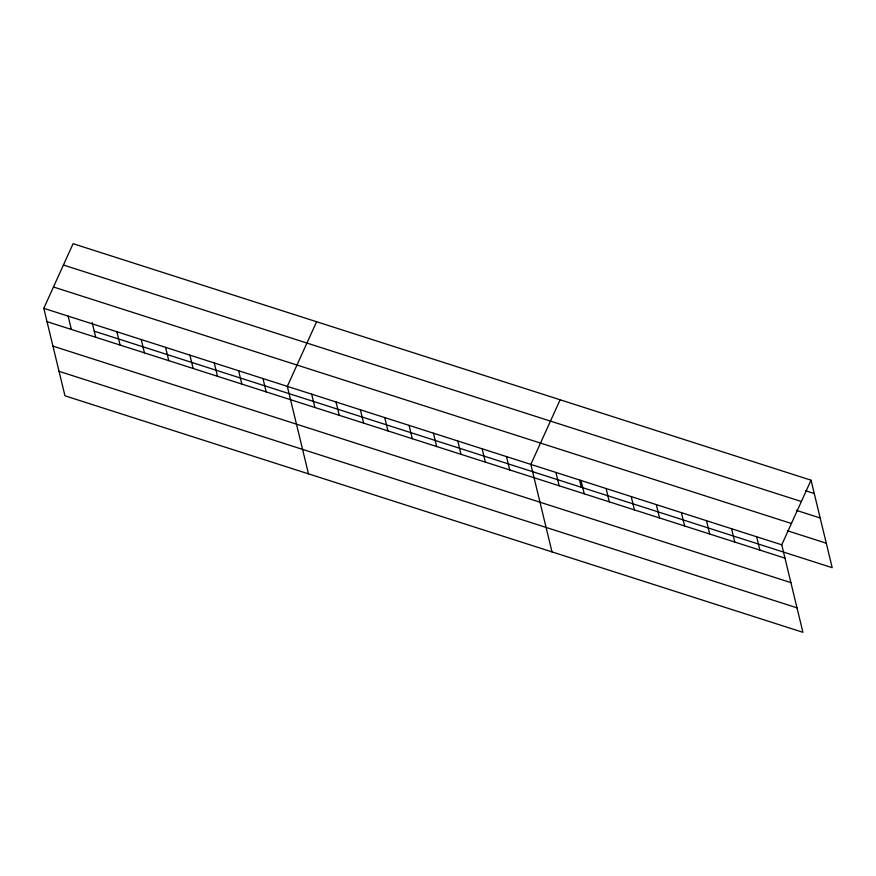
<?xml version="1.0" encoding="UTF-8"?>
<svg xmlns="http://www.w3.org/2000/svg" width="876" height="876" viewBox="0 0 876 876"><rect width="100%" height="100%" fill="white"/><g stroke="black" fill="none" stroke-linecap="round" stroke-linejoin="round"><path stroke-width="1.31" d="M811.034 480.19L781.753 544.817L802.92 632.308L64.966 395.81L43.8 308.319L73.08 243.692L811.034 480.19L832.2 567.681L94.247 331.183M316.608 321.733L287.328 386.36L308.494 473.85M560.125 399.785L530.845 464.411L552.011 551.902M805.471 490.702L814.253 493.516M63.422 265.023L801.376 501.521M796.339 510.347L820.177 517.99M53.458 286.989L791.411 523.487M787.393 530.736L826.276 543.208M43.8 308.319L781.753 544.817M47.019 321.645L784.973 558.143M52.943 346.119L790.897 582.617M59.042 371.336L796.996 607.835M756.656 536.78L759.886 550.095M731.57 528.732L734.789 542.058M706.483 520.694L709.702 534.021M681.386 512.657L684.616 525.972M656.299 504.609L659.518 517.935M631.213 496.572L634.432 509.898M606.115 488.534L609.346 501.849M581.029 480.486L584.248 493.812M579.518 479.928L581.292 487.275M555.942 472.449L559.162 485.775M506.492 456.604L509.722 469.93M482.139 448.797L485.37 462.123M457.787 440.989L461.017 454.315M433.434 433.193L436.664 446.519M409.081 425.386L412.311 438.712M384.728 417.578L387.959 430.904M360.386 409.782L363.606 423.097M336.001 401.887L339.253 415.301M311.681 394.167L314.9 407.493M262.975 378.563L266.195 391.89M238.622 370.756L241.842 384.082M214.27 362.949L217.489 376.275M189.917 355.152L193.136 368.467M165.564 347.345L168.783 360.671M141.211 339.538L144.43 352.864M116.858 331.73L120.078 345.056M92.177 322.62L95.725 337.249M68.153 316.126L71.372 329.453"/></g></svg>
